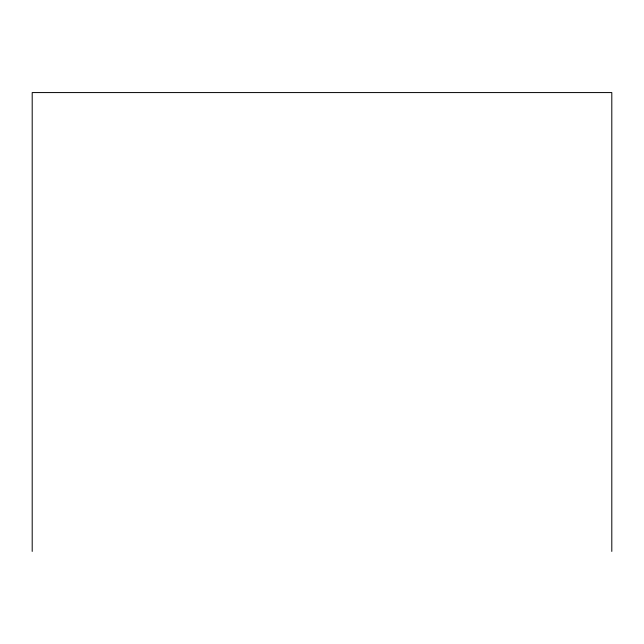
<?xml version="1.0" encoding="UTF-8"?>
<svg xmlns="http://www.w3.org/2000/svg" width="644" height="644" viewBox="0 0 644 644"><rect width="100%" height="100%" fill="white"/><g stroke="black" fill="none" stroke-linecap="round" stroke-linejoin="round"><path stroke-width="0.97" d="M611.8 551.425L611.8 92.575L32.2 92.575L32.2 551.425"/></g></svg>
